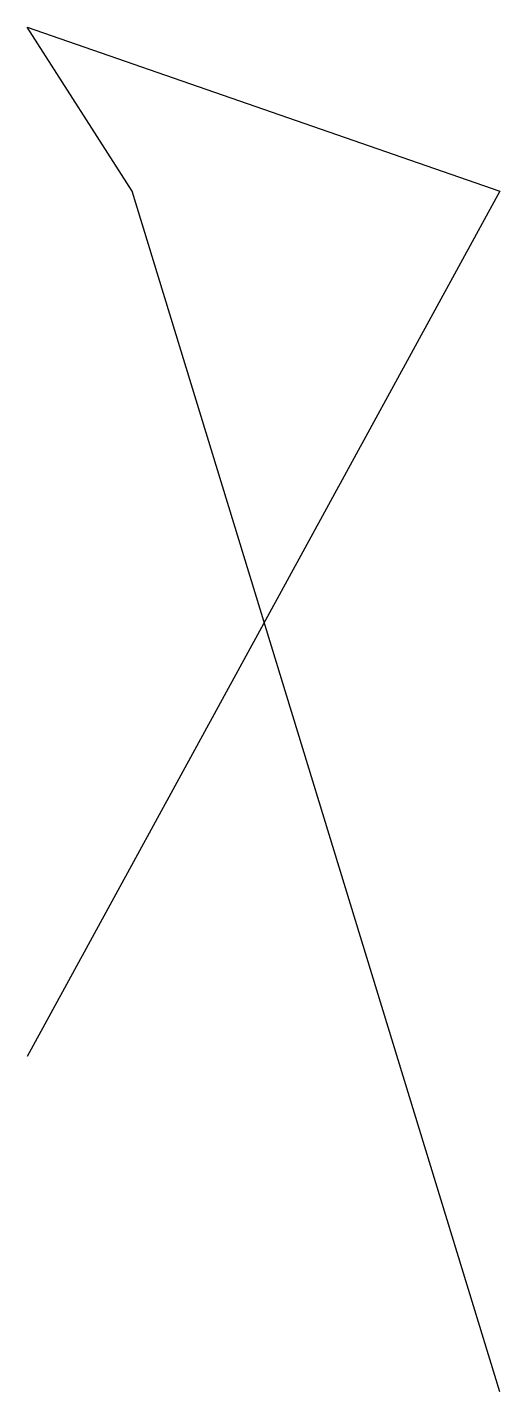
# Model space of a CAD drawing. Header units: millimetres. Extents: x 28 to 100, y 0 to 208.
import ezdxf

# ---------------------------------------------------------------- set-up
doc = ezdxf.new("R2010")
doc.units = ezdxf.units.MM
doc.layers.add('2', color=2, linetype='Continuous')
doc.layers.add('4', color=66, linetype='Continuous')

msp = doc.modelspace()

# ---------------------------------------------------------------- linework, layer by layer
at = {"layer": '2'}
msp.add_polyline3d([(28, 208, 120), (100, 183, 84), (28, 51.08, 56)], dxfattribs=at)
at = {"layer": '4'}
msp.add_polyline3d([(100, 0, 28), (44, 183, 64), (28, 208, 120)], dxfattribs=at)

doc.saveas('drawing.dxf')
